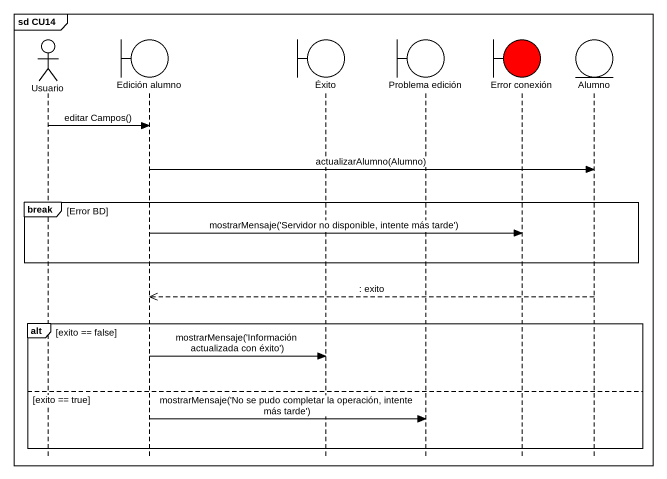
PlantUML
@startuml
mainframe sd CU14
hide footbox
actor Usuario
boundary "Edición alumno" as Edición_alumno
boundary Éxito
boundary "Problema edición" as Problema_edición
boundary "Error conexión" as Error_conexión #FF0000
entity Alumno

Usuario -> Edición_alumno : editar Campos()
Edición_alumno -> Alumno : actualizarAlumno(Alumno)
break Error BD
  Edición_alumno -> Error_conexión : mostrarMensaje('Servidor no disponible, intente más tarde')
end
Alumno -->> Edición_alumno : : exito
alt exito == false
  Edición_alumno -> Éxito : mostrarMensaje('Información actualizada con éxito')
else exito == true
  Edición_alumno -> Problema_edición : mostrarMensaje('No se pudo completar la operación, intente más tarde')
end
@enduml
